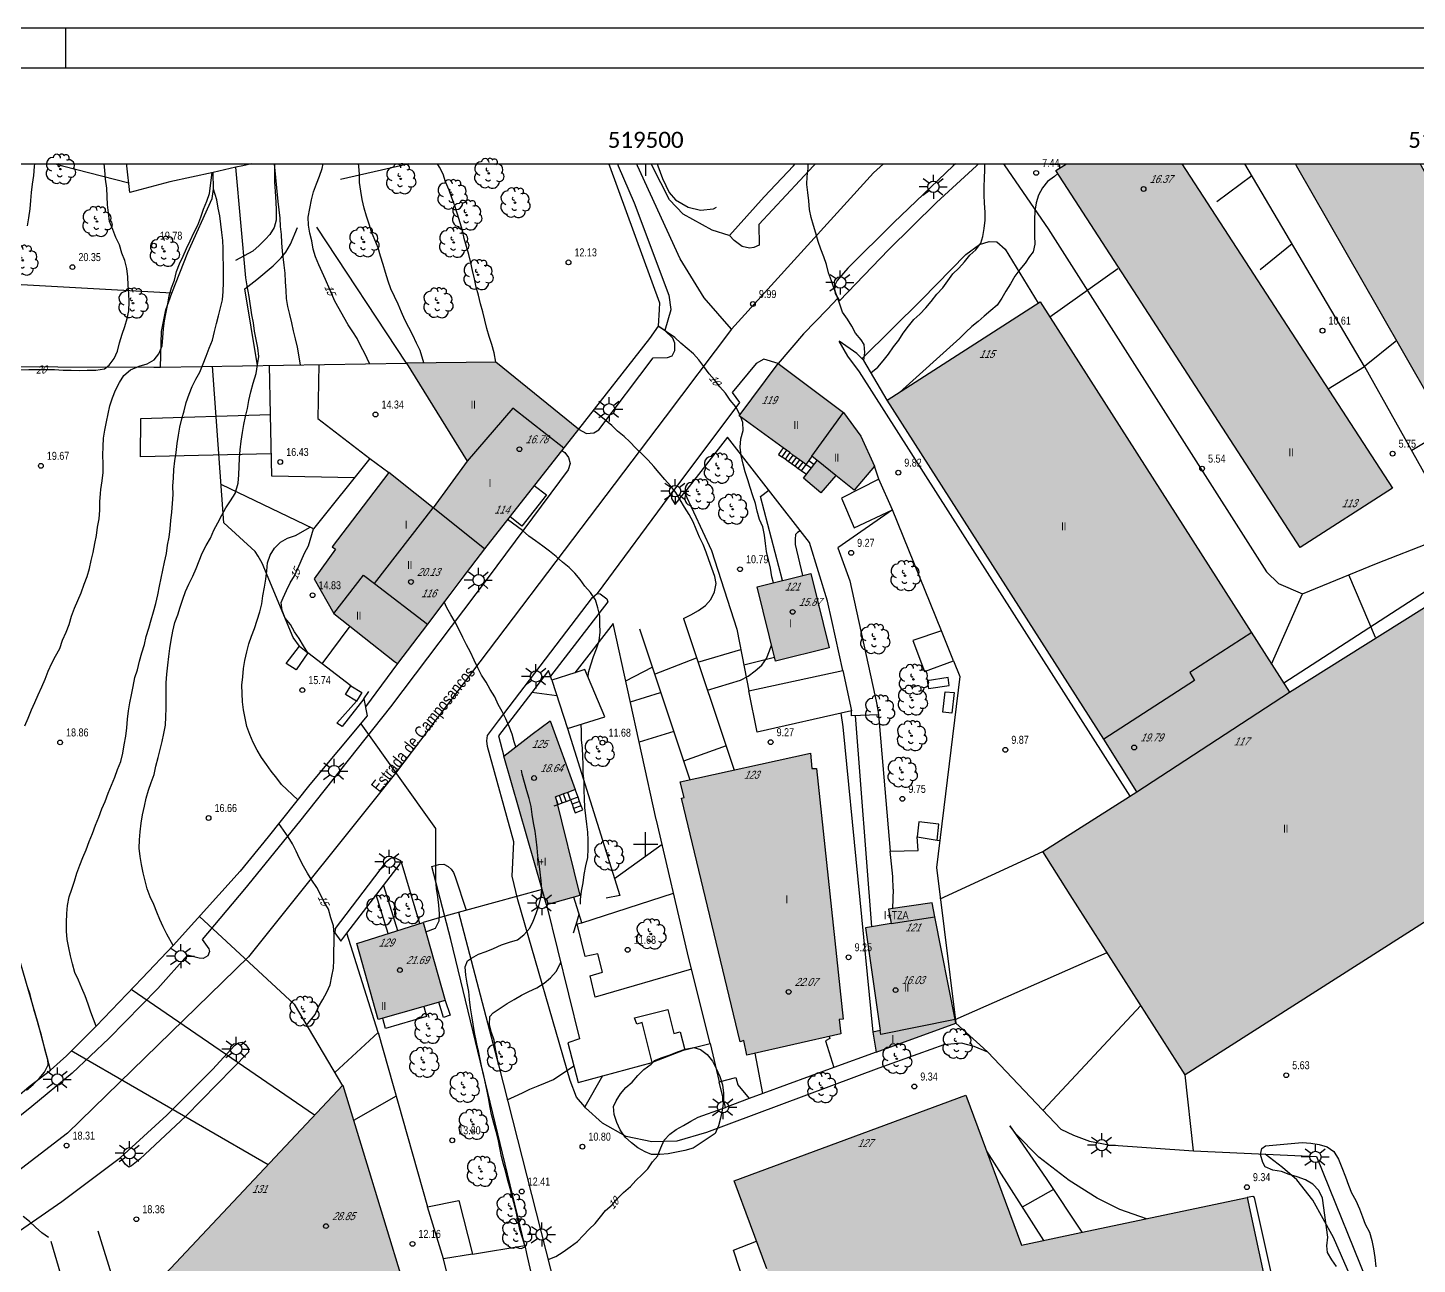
# Model space of a CAD drawing. Header units: millimetres. Extents: x 0 to 759000, y 0 to 594000.
# Drawn here: x 384265 to 557837, y 439520 to 594000 of the extents above; entities that cross this region are included whole.
import ezdxf
from ezdxf.enums import TextEntityAlignment as Align

# ---------------------------------------------------------------- set-up
doc = ezdxf.new("R2010")
doc.units = ezdxf.units.MM
doc.header["$LTSCALE"] = 0.05
doc.layers.get('0').update_dxf_attribs({"color": 250})
doc.styles.add('Legend', font='calibri.ttf')
doc.styles.get("Standard").update_dxf_attribs({"font": 'arial.ttf'})

# ---------------------------------------------------------------- blocks, each defined once
blk = doc.blocks.new('COTAP')
at = {"color": 0}
blk.add_circle((0, 0), 0.3, dxfattribs=at)
blk = doc.blocks.new('FAROLA')
at = {"color": 0}
for p, q in [((-0.71, 0), (-1.79, 0)), ((-1.26, 1.02), (-0.51, 0.49)), ((0, 0.71), (0, 1.51)), ((1.21, 0.98), (0.55, 0.45)), ((0.71, 0), (1.71, 0)), ((-1.3, -1.04), (-0.51, -0.48)), ((0, -0.71), (0, -1.51)), ((1.17, -1.04), (0.51, -0.49))]:
    blk.add_line(p, q, dxfattribs=at)
blk.add_circle((0, 0), 0.71, dxfattribs=at)
blk = doc.blocks.new('ARBOL')
at = {"color": 0}
blk.add_circle((0, 0), 0.0939, dxfattribs=at)
for centre, radius, start, end in [((-0.45, 1.37), 0.48, 359.2878, 173.6078), ((0.16, 1.55), 0.336, 23.1565, 160.4665), ((0.7, 1.41), 0.384, 301.578, 139.328), ((-0.9, 0.61), 0.852, 92.28, 254.58), ((-0.15, 0.51), 0.192, 119.14, 310.56), ((1.05, 0.46), 0.708, 319.8556, 114.7656), ((1.31, -0.4), 0.612, 235.5275, 62.0275), ((-0.89, -0.54), 0.888, 142.64, 266.54), ((-0.48, -1.08), 0.72, 213.78, 295.32), ((-0.06, -0.61), 0.336, 189.64, 323.88), ((0.48, -1), 0.852, 224.67, 0.24)]:
    blk.add_arc(centre, radius, start, end, dxfattribs=at)

msp = doc.modelspace()

# ---------------------------------------------------------------- hatches: boundary and pattern name
at = {"true_color": 0xafafaf}
for points in [[(528423, 577000), (554752, 536500), (543232, 529080), (512702, 576150), (514013, 577000)], [(558186, 577000), (542614, 577000), (542752, 576760), (553042, 558820), (562922, 541580), (571202, 546180), (574522, 548020), (568432, 558820), (558322, 576760)], [(541882, 511010), (565442, 525770), (567912, 525410), (571352, 519920), (573082, 521140), (580652, 509710), (571532, 504330), (577832, 494410), (528832, 463190), (514502, 485690), (511082, 491070), (521902, 497960), (522792, 498540), (518702, 505130), (491612, 547460), (510732, 559760)], [(434902, 534010), (439152, 539870), (431592, 552110), (442732, 552210), (453082, 543850), (441302, 528880)], [(482892, 539920), (482212, 540460), (481832, 539930), (481472, 539440), (481072, 539740), (480662, 540030), (480262, 540330), (479852, 540620), (479452, 540920), (479052, 541210), (478642, 541510), (473122, 545520), (477992, 552070), (486172, 545930), (488342, 542970), (490022, 539240), (487502, 536240), (485222, 538060), (483352, 535910), (481182, 537720)], [(441302, 528880), (434902, 534010), (432642, 535820), (429352, 538450), (422292, 529130), (422712, 528860), (420052, 525160), (422502, 520840), (430092, 514840), (430442, 514560), (434182, 519490), (436992, 523190), (438502, 525180)], [(482092, 525830), (484392, 516530), (477672, 514860), (475372, 524170)], [(443722, 503010), (448512, 486330), (449062, 484430), (453222, 485600), (450182, 497900), (450692, 498090), (451202, 498280), (451712, 498470), (452652, 498820), (449502, 507430), (447282, 505740)], [(482802, 501470), (486122, 470150), (485622, 470100), (485822, 468310), (474072, 465640), (473702, 467450), (473252, 467320), (465912, 497760), (466262, 497850), (465762, 499780), (482062, 503360), (482212, 501460)], [(497592, 482930), (497252, 484690), (491792, 483880), (492132, 482070), (488912, 481530), (490752, 468730), (489812, 468500), (490232, 466020), (500212, 469620), (500122, 470090)], [(425352, 479590), (433642, 482210), (436422, 472470), (428052, 470080)], [(423602, 461870), (431252, 436920), (404042, 422780), (398862, 435520)], [(472522, 449950), (501442, 460620), (508392, 441920), (515822, 443490), (536592, 447860), (540842, 428080), (535282, 427020), (534292, 425530), (535392, 421720), (532122, 420890), (529872, 417660), (530712, 414010), (526362, 413000), (525502, 411720), (526742, 406600), (520282, 404930), (509412, 400790), (510022, 399100), (497452, 394740), (496222, 394430), (494612, 394760), (493132, 395870), (491872, 397560), (478332, 434210), (476582, 438940)]]:
    msp.add_hatch(color=253, dxfattribs=at).paths.add_polyline_path(points, flags=0)

# ---------------------------------------------------------------- linework, layer by layer
msp.add_line((389000, 589000), (389000, 594000))
for points in [[(0, 594000), (759000, 594000), (759000, 3), (0, 3)], [(18993, 589000), (754000, 589000), (754000, 67319), (18993, 67319)]]:
    msp.add_lwpolyline(points, close=True)
for points in [[(36452, 577000), (736452, 577000)], [(461452, 577000), (461452, 575500)], [(461452, 490500), (461452, 493500)], [(459952, 492000), (462952, 492000)]]:
    msp.add_lwpolyline(points)
for points, elevation in [([(383302, 551280), (384382, 551300), (385422, 551300), (386512, 551310), (387582, 551310), (388672, 551210), (389682, 551210), (390682, 551180), (391692, 551210), (392762, 551240), (393832, 551390), (394442, 551840), (395062, 552690), (395482, 553610), (395732, 554620), (396062, 555700), (396372, 556670), (396672, 557660), (396892, 558650), (396922, 559740), (396882, 560770), (396822, 561840), (396752, 562870), (396652, 563920), (396382, 564910), (396032, 565850), (395702, 566890), (395262, 567790), (394872, 568810), (394492, 569800), (394342, 570870), (394232, 571880), (394192, 572910), (394122, 573970), (393992, 575080), (393872, 576200), (393797, 577000)], 20000), ([(384222, 569270), (384392, 570270), (384542, 571400), (384632, 572410), (384712, 573420), (384852, 574480), (385032, 575540), (385122, 576660), (385140, 577000)], 21000), ([(402442, 479350), (401622, 480740), (401192, 481660), (400762, 482590), (400382, 483520), (399992, 484470), (399562, 485430), (399172, 486410), (398922, 487440), (398672, 488420), (398452, 489460), (398292, 490450), (398182, 491490), (398222, 492530), (398302, 493540), (398422, 494620), (398612, 495680), (398852, 496760), (399062, 497760), (399332, 498760), (399692, 499710), (400042, 500720), (400282, 501750), (400542, 502820), (400822, 503830), (401062, 504840), (401272, 505840), (401452, 506860), (401512, 507910), (401562, 509000), (401532, 510090), (401542, 511140), (401572, 512150), (401652, 513260), (401752, 514350), (401882, 515440), (402022, 516450), (402162, 517500), (402382, 518600), (402642, 519680), (403012, 520640), (403312, 521600), (403642, 522610), (403982, 523570), (404402, 524500), (404902, 525500), (405282, 526450), (405662, 527380), (406032, 528350), (406542, 529330), (407072, 530230), (407492, 531220), (407992, 532140), (408512, 533090), (409022, 534010), (409572, 534900), (410182, 535810), (410542, 537110), (410612, 538160), (410662, 539200), (410712, 540210), (410792, 541270), (410912, 542370), (411102, 543440), (411242, 544440), (411442, 545440), (411702, 546440), (411882, 547450), (412132, 548510), (412422, 549580), (412792, 550790), (412952, 551890), (413122, 552910), (412992, 554010), (412792, 555040), (412592, 556080), (412452, 557140), (412262, 558140), (411912, 560410), (411682, 561750), (411522, 562750), (410272, 576570)], 17000), ([(418352, 551900), (417942, 554080), (417702, 555120), (417452, 556150), (417252, 557140), (416982, 558160), (416762, 559160), (416602, 560170), (416542, 561170), (416442, 562260), (416412, 563340), (416312, 564360), (416102, 566080), (416022, 567120), (415942, 568180), (415822, 569170), (415782, 570230), (415682, 571260), (415562, 572280), (415091, 577000)], 16000), ([(426962, 552040), (426362, 553290), (425882, 554230), (425392, 555160), (424862, 556010), (424282, 556890), (422632, 559860), (421982, 561290), (421452, 562530), (421022, 563470), (420612, 564400), (420222, 565390), (419922, 566360), (419732, 567380), (419482, 568350), (419352, 569340), (419292, 570350), (419502, 571430), (419722, 572500), (419962, 573520), (420322, 574510), (420712, 575460), (421022, 576430), (421152, 577000)], 15000), ([(433752, 552130), (433302, 553700), (432812, 554600), (432372, 555610), (431852, 556550), (431352, 557500), (430962, 558450), (430532, 559460), (430082, 560430), (429632, 561370), (429272, 562360), (428972, 563420), (428652, 564440), (428332, 565460), (428022, 566490), (427602, 567520), (427222, 568500), (426892, 569470), (426582, 570470), (426282, 571460), (426022, 572530), (425862, 573590), (425712, 574680), (425702, 575680), (425622, 576700), (425586, 577000)], 14000), ([(442732, 552210), (442522, 553380), (442222, 554410), (441922, 555440), (441612, 556420), (441342, 557450), (441102, 558490), (440822, 559500), (440552, 560580), (440292, 561580), (440072, 562650), (439822, 563660), (439612, 564650), (439352, 565690), (439082, 566680), (438782, 567670), (438582, 568670), (438282, 569630), (437952, 570700), (437632, 571740), (437232, 572750), (436892, 573710), (436462, 574740), (436152, 575700), (435682, 576590), (435445, 577000)], 13000), ([(456862, 576980), (456849, 577000)], 10000), ([(488692, 552420), (488832, 553420), (488762, 554430), (488372, 555010), (487672, 555860), (487192, 556730), (486662, 557590), (486062, 558470), (485722, 559460), (485392, 560410), (484992, 561400), (484672, 562380), (484302, 563370), (484062, 564420), (483712, 565400), (483322, 566330), (483012, 567280), (482722, 568320), (482422, 569290), (482122, 570300), (481912, 571310), (481852, 572380), (481712, 573420), (481602, 574410), (481642, 575420), (481732, 576410), (481766, 577000)], 9000), ([(489592, 550900), (490472, 551580), (491122, 552380), (491802, 553240), (492412, 554150), (493062, 554990), (493632, 555850), (494292, 556710), (494962, 557540), (495712, 558240), (496452, 559000), (497132, 559800), (497832, 560700), (498562, 561520), (499182, 562370), (499822, 563250), (500562, 563980), (501262, 564770), (501942, 565570), (502692, 566240), (503342, 567080), (503562, 567930), (503742, 568940), (503852, 569970), (503852, 570980), (503782, 572070), (503752, 573100), (503742, 574140), (503772, 575220), (503822, 576250), (503836, 577000)], 8000), ([(383902, 506790), (384312, 507730), (384722, 508780), (385162, 509720), (385562, 510670), (386022, 511640), (386422, 512610), (386822, 513620), (387282, 514600), (387712, 515510), (388252, 516450), (388622, 517490), (389042, 518470), (389452, 519460), (389742, 520480), (390112, 521470), (390532, 522430), (390932, 523420), (391322, 524490), (391682, 525460), (391962, 526460), (392202, 527460), (392432, 528460), (392642, 529560), (392842, 530550), (392992, 531610), (393162, 532640), (393252, 533720), (393282, 534770), (393362, 535800), (393392, 536320), (393542, 537390), (393662, 538440), (393702, 539530), (393652, 540610), (393692, 541690), (393732, 542710), (393892, 543740), (394102, 544760), (394292, 545760), (394502, 546770), (394832, 547780), (395242, 548710), (395702, 549670), (396282, 550540), (397092, 551250), (398182, 551740), (399162, 552000), (400062, 552520), (400642, 553260), (401062, 554280), (401152, 555290), (401212, 556370), (401362, 557400), (401542, 558480), (401772, 559520), (401932, 560520), (402222, 561510), (402602, 562450), (402862, 563530), (403232, 564500), (403662, 565470), (404082, 566440), (404552, 567390), (405002, 568380), (405492, 569340), (405882, 570320), (406232, 571320), (406622, 572320), (406982, 573290), (407292, 575910)], 19000), ([(512932, 575790), (512532, 575410), (511662, 574800), (511042, 573990), (510542, 573090), (510222, 572120), (510082, 571090), (510012, 570030), (510042, 569020), (510042, 568000), (510072, 566980), (509872, 565990), (509412, 565420), (508862, 564580), (508192, 563820), (507562, 562950), (507022, 562010), (506462, 561080), (505942, 560230), (505382, 559360), (504552, 558680), (503742, 557990), (502982, 557300), (502182, 556680), (501442, 555950), (500692, 555230), (493152, 548450)], 7000), ([(537192, 575500), (532812, 572260)], 9000), ([(392812, 469280), (392152, 471010), (391822, 472000), (391432, 473050), (391022, 474010), (390592, 475000), (390162, 475970), (389842, 477030), (389582, 478030), (389382, 479030), (389192, 480080), (389102, 481120), (389082, 482230), (389132, 483330), (389242, 484330), (389452, 485400), (389752, 486390), (390102, 487360), (390392, 488360), (390752, 489360), (391142, 490350), (391542, 491310), (391942, 492320), (392352, 493350), (392742, 494390), (393122, 495390), (393522, 496420), (393952, 497350), (394312, 498390), (394712, 499380), (395122, 500370), (395452, 501320), (395872, 502330), (396122, 503380), (396312, 504420), (396532, 505500), (396622, 506550), (396722, 507600), (396852, 508640), (397022, 509660), (397212, 510640), (397442, 511720), (397652, 512820), (397952, 513800), (398222, 514860), (398522, 515920), (398862, 516930), (399072, 517940), (399402, 518970), (399692, 520010), (399962, 521040), (400242, 522090), (400522, 523170), (400702, 524240), (400922, 525250), (401152, 526250), (401362, 527250), (401582, 528300), (401732, 529340), (401922, 530370), (402072, 531390), (402142, 532430), (402242, 533500), (402342, 534550), (402412, 535670), (402382, 536720), (402452, 537780), (402502, 538800), (402622, 539880), (402782, 540950), (402932, 542040), (403082, 543100), (403272, 544110), (403522, 545140), (403792, 546150), (404062, 547200), (404422, 548210), (404802, 549200), (405252, 550090), (405742, 550990), (406172, 552000), (406532, 552980), (406932, 553960), (407322, 554980), (407592, 556050), (407832, 557040), (408092, 558020), (408342, 559030), (408602, 559990), (408692, 561060), (408732, 562190), (408732, 563280), (408722, 564330), (408692, 565360), (408682, 566420), (408632, 567420), (408492, 568420), (408402, 569450), (408272, 570490), (408042, 571480), (407882, 572500), (407452, 573820)], 18000), ([(542212, 567010), (538232, 563760)], 10000), ([(511922, 557890), (520422, 563930)], 6000), ([(473222, 545650), (473202, 545700), (472712, 546660), (472012, 547480), (471412, 548340), (470702, 549150), (470062, 550020), (469392, 550780), (468732, 551660), (468092, 552520), (467412, 553260), (466632, 553940), (465842, 554600), (465092, 555320), (463032, 556720)], 10000), ([(555282, 554910), (551272, 551690)], 7000), ([(466162, 520200), (467082, 520640), (468052, 521180), (468922, 521810), (469592, 522590), (470062, 523520), (470262, 524580), (470082, 525450), (469722, 526480), (469332, 527510), (469022, 528480), (468652, 529430), (468172, 530350), (467762, 531350), (467372, 532290), (466882, 533180), (466312, 534100), (465742, 535010), (465212, 535930), (464552, 536760), (463862, 537550), (463122, 538390), (462462, 539180), (461772, 539960), (461032, 540740), (460212, 541470), (459492, 542260), (458752, 542950), (457942, 543600), (457212, 544330), (454922, 546200)], 11000), ([(477402, 524670), (477232, 525410), (477062, 526470), (476782, 527510), (476542, 528560), (476422, 529580), (476312, 530620), (476092, 531630), (475682, 532580), (475402, 533600), (475192, 534580), (474832, 535530), (474492, 536560), (474232, 537530), (473872, 538520), (473612, 539490), (473372, 540550), (473272, 541620), (473362, 542660), (473622, 543680), (473582, 544690), (473322, 545370)], 10000), ([(561622, 543860), (557152, 541180)], 8000), ([(417982, 497550), (415962, 499450), (415362, 500250), (414672, 501130), (414082, 501970), (413482, 502830), (412922, 503740), (412432, 504700), (411992, 505700), (411642, 506720), (411412, 507760), (411222, 508790), (411102, 509800), (411032, 510810), (411002, 511850), (411112, 512890), (411212, 513950), (411392, 514950), (411612, 516040), (411882, 517040), (412222, 517980), (412602, 518960), (412922, 519980), (413272, 521010), (413502, 522020), (413622, 523040), (413852, 524110), (413982, 525110), (414112, 526170), (414222, 527170), (414542, 528120), (415082, 528970), (415822, 529720), (416712, 530220), (417722, 530560), (419522, 531620)], 16000), ([(419262, 515890), (418702, 516760), (418172, 517680), (417572, 518540), (417092, 519440), (416412, 520240), (416052, 521190), (415902, 522200), (416182, 522780), (416602, 523710), (417062, 524650), (417572, 525520), (417982, 526460), (418422, 527400), (418852, 528370), (419322, 529270), (419952, 531410)], 15000), ([(454252, 512860), (454332, 513460), (454622, 514420), (454932, 515440), (455312, 516410), (455662, 517410), (455752, 518480), (455732, 519510), (455712, 520540), (455462, 521530), (455172, 522520), (454562, 523440), (453862, 524220), (453252, 525080), (452592, 525860), (451882, 526580), (451062, 527230), (450252, 527940), (449452, 528590), (448592, 529240), (447682, 529880), (446862, 530500), (446052, 531200), (444202, 532570)], 12000), ([(552632, 517830), (549302, 525660)], 7000), ([(539652, 514490), (543502, 523290)], 6000), ([(445232, 504170), (445042, 504780), (444762, 505750), (444392, 506690), (443972, 507650), (443542, 508570), (443042, 509450), (442602, 510400), (442032, 511340), (441542, 512250), (440962, 513110), (440492, 514050), (440042, 515010), (439552, 516000), (439062, 516890), (438602, 517830), (438122, 518860), (437642, 519740), (437122, 520660), (436612, 521540), (436282, 522260)], 13000), ([(421032, 514530), (424542, 519230)], 14000), ([(469162, 511250), (473312, 512480), (474272, 513000), (475122, 513640), (475952, 514360), (476532, 515210), (476922, 516170), (477172, 516880)], 10000), ([(458972, 512420), (462252, 514120)], 11000), ([(462552, 513240), (467812, 515270)], 12000), ([(433982, 481030), (435202, 481500), (435652, 482410), (435692, 483300), (435602, 484400), (435502, 485430), (435342, 486460), (435232, 487470), (435232, 493950), (425902, 507050), (425862, 507070)], 14000), ([(453292, 484520), (453332, 485080), (453452, 486120), (453632, 487180), (453762, 488210), (453992, 489300), (454212, 490350), (454282, 491430), (454282, 492480), (454212, 493490), (454122, 494510), (453982, 495520), (453862, 496590), (453832, 497690), (453762, 498720), (453752, 499830), (453662, 500890), (453632, 501940), (453592, 502970), (453562, 504000), (453452, 505020), (453432, 506110), (453402, 507000)], 12000), ([(464952, 506060), (460652, 504750)], 10000), ([(471492, 504280), (466192, 502360)], 13000), ([(446342, 441860), (446062, 442830), (445742, 443860), (445532, 444840), (445312, 445900), (445052, 446920), (444792, 447960), (444522, 448970), (444252, 449980), (443972, 451030), (443712, 452000), (443442, 452980), (443232, 454040), (443012, 455130), (442762, 456110), (442482, 457160), (442202, 458240), (441992, 459310), (441802, 460320), (441612, 461330), (441402, 462320), (441212, 463300), (440962, 464300), (440742, 465350), (440512, 466370), (440492, 466470), (440282, 467490), (440052, 468470), (439892, 469520), (439752, 470540), (439562, 471570), (439432, 472600), (439362, 473600), (439152, 474620), (438982, 475640), (438892, 476690), (439182, 477420), (439692, 477740), (440562, 478240), (441522, 478590), (442462, 478980), (443462, 479410), (444452, 479740), (445422, 480050), (446232, 480670), (446962, 481490), (447402, 482390), (447772, 483340), (448102, 484310), (448362, 485280), (448492, 486330), (448482, 486430), (448402, 487430), (448262, 488490), (448132, 489540), (447992, 490540), (447892, 491550), (447772, 492620), (447632, 493640), (447452, 494670), (447292, 495690), (447132, 496720), (446912, 497700), (446592, 498680), (446302, 499720), (446032, 500740), (445932, 501260)], 13000), ([(419092, 469400), (420172, 470730), (420582, 471690), (421112, 472590), (421632, 473500), (422022, 474440), (422252, 475510), (422452, 476490), (422482, 477520), (422492, 478610), (422522, 479710), (422522, 480740), (422472, 481790), (422142, 482810), (421832, 483860), (421302, 484740), (420852, 485700), (420362, 486600), (419762, 487500), (419202, 488370), (418712, 489270), (418222, 490220), (417812, 491140), (417342, 492050), (416782, 492900), (415612, 494570)], 15000), ([(498262, 485190), (511082, 491070)], 9000), ([(417552, 471990), (405712, 482970)], 16000), ([(452432, 480910), (452772, 481950), (453082, 482960), (453132, 483260)], 12000), ([(500122, 470090), (519102, 478470)], 8000), ([(443052, 464410), (442882, 465430), (442712, 466450), (442542, 467510), (442202, 468470), (441952, 469460), (442002, 470460), (442422, 470930), (443292, 471530), (444132, 472110), (445022, 472600), (445942, 473120), (446872, 473580), (447842, 474040), (448762, 474620), (449582, 475320), (450252, 476090), (450742, 476980), (450842, 477180)], 12000), ([(384112, 461270), (384952, 461970), (385702, 462710), (386352, 463520), (386822, 464410), (386782, 465100), (386472, 466050), (386222, 467130), (385972, 468120), (385672, 469110), (385402, 470140), (385122, 471110), (384832, 472160), (384542, 473210), (384242, 474170)], 19000), ([(420102, 458140), (397172, 473840)], 17000), ([(511102, 458760), (523322, 471850)], 7000), ([(422602, 463490), (428022, 468480)], 14000), ([(414292, 451950), (389692, 466170)], 18000), ([(444162, 460070), (445082, 460490), (446052, 460950), (446972, 461390), (448012, 461810), (448952, 462180), (449942, 462580), (452472, 464320)], 11000), ([(529902, 453690), (528832, 463190)], 6000), ([(430272, 460520), (424952, 457480)], 13000), ([(463022, 453210), (463342, 454060), (463752, 455000), (464472, 455760), (465282, 456340), (466192, 456860), (467092, 457390), (468012, 457910), (471032, 458980)], 10000), ([(471032, 458980), (471422, 459120)], 10000), ([(449262, 440100), (450242, 440480), (451142, 441070), (452032, 441680), (452922, 442350), (453652, 443090), (454382, 443890), (455152, 444600), (455802, 445440), (456442, 446220), (457282, 446940), (457932, 447750), (458702, 448480), (459542, 449230), (460242, 449970), (461012, 450710), (461712, 451440), (462302, 452300), (462972, 453080), (463022, 453210)], 10000), ([(512402, 448850), (508502, 446650)], 8000), ([(386832, 442860), (386022, 443460), (385222, 444140), (384472, 444850), (383672, 445500)], 19000)]:
    msp.add_lwpolyline(points, dxfattribs=dict(elevation=elevation))
at = {"flags": 128}
for points in [[(387679, 577000), (388612, 576760), (396892, 574630)], [(407422, 575937), (402022, 574740), (397032, 573400), (396652, 576760), (396624, 577000)], [(410272, 576570), (407422, 575937)], [(415068, 577000), (415092, 574770), (415192, 572900), (415282, 571340), (415282, 569960), (415052, 569050), (414512, 568180), (413962, 567590), (413152, 566800), (412372, 566090), (410212, 564930)], [(412200, 577000), (411122, 576760), (410272, 576570)], [(431882, 577000), (430832, 576760), (423332, 575050)], [(456837, 577000), (456862, 576980), (456942, 576760), (463182, 559630), (463142, 558820), (463032, 556720), (461912, 555170), (453082, 543850)], [(457919, 577000), (458022, 576760), (460012, 572110), (464362, 560580), (464592, 558820), (464602, 558740), (463832, 556160)], [(471902, 568050), (469772, 568730), (466122, 570710), (464432, 572510), (462282, 576760), (462190, 577000)], [(462881, 577000), (462972, 576760), (463572, 575170), (464402, 573440), (465192, 572490), (466752, 571580), (468322, 571210), (469932, 571380), (470312, 571590)], [(482655, 577000), (482422, 576760), (475602, 569410), (475652, 566840), (474962, 566530), (474422, 566450), (473492, 566660), (472522, 567430), (471912, 568050), (476262, 572880), (479922, 576760), (480148, 577000)], [(500139, 577000), (499872, 576760), (492462, 569680), (486692, 563950), (485372, 562420), (485002, 561680), (485142, 560820), (485652, 559890), (491792, 566270), (497782, 572160), (502792, 576760), (503052, 577000)], [(506157, 577000), (506322, 576760), (511732, 568890), (518142, 558820), (539002, 526020), (540522, 524580), (543502, 523290), (552742, 527070), (559802, 529820), (562880, 530932)], [(554752, 536500), (543232, 529080), (512702, 576150), (514013, 577000)], [(513117, 577000), (513162, 576760), (513212, 576480), (513115, 577000)], [(528423, 577000), (554752, 536500)], [(551272, 551690), (536303, 577000)], [(558186, 577000), (558322, 576760), (568432, 558820), (574522, 548020), (571202, 546180), (562922, 541580), (553042, 558820), (542752, 576760), (542614, 577000)], [(400862, 551613), (400982, 556060), (401522, 558780), (402252, 560830), (404272, 565920), (407312, 572650), (407452, 573820), (407422, 575937)], [(400862, 551613), (431592, 552110), (420362, 569100)], [(412952, 551810), (411382, 561400), (412862, 562540), (414932, 564270), (415902, 565240), (416502, 565970), (417092, 566950), (417952, 569030)], [(488472, 552640), (495942, 560040), (501442, 565670), (503162, 566920), (504382, 567290), (505312, 567240), (506372, 566330), (510502, 559610)], [(402252, 560830), (377412, 562230)], [(485472, 560210), (484122, 558820), (481172, 555780), (477992, 552070)], [(541882, 511010), (565442, 525770), (567912, 525410), (571352, 519920), (573082, 521140), (580652, 509710), (571532, 504330), (577832, 494410), (528832, 463190), (514502, 485690), (511082, 491070), (521902, 497960), (522792, 498540), (518702, 505130), (491612, 547460), (510732, 559760), (541882, 511010)], [(453082, 543850), (454062, 543330), (454972, 543400), (455602, 543750), (462402, 552780), (464172, 552800), (464762, 553000), (465082, 553700), (465112, 554610), (464862, 555230), (463832, 556160), (463032, 556720)], [(491612, 547460), (488692, 552420), (487812, 553320), (485632, 554860)], [(521982, 498010), (488162, 551010), (486712, 552960), (485632, 554860)], [(453082, 543850), (442732, 552210), (431592, 552110), (439152, 539870), (434902, 534010)], [(477992, 552070), (476232, 552580), (475242, 552070), (472242, 548440), (473182, 547170), (464712, 535880), (464672, 535200), (465132, 534450), (466312, 535940)], [(482892, 539920), (482212, 540460), (481832, 539930), (481472, 539440), (481072, 539740), (480662, 540030), (480262, 540330), (479852, 540620), (479452, 540920), (479052, 541210), (478642, 541510), (473122, 545520), (477992, 552070), (486172, 545930), (488342, 542970), (490022, 539240), (487502, 536240), (485222, 538060), (483352, 535910), (481182, 537720), (482892, 539920)], [(376002, 551699), (375772, 551700), (375492, 551640), (374662, 551280), (373552, 549750), (374622, 541360), (374962, 533480), (374632, 522510), (372932, 507960), (371972, 491580), (372102, 482290), (373742, 467870), (375142, 458540), (376222, 455120), (376512, 455340), (380332, 458220), (384422, 461720), (387082, 463780)], [(376002, 551699), (400012, 551600), (400862, 551613)], [(387082, 463780), (385552, 469610), (376562, 500350), (376372, 503380), (376982, 508490), (378062, 511360), (378842, 514760), (379252, 518280), (378942, 523980), (377832, 539050), (376002, 551699)], [(418192, 516740), (417402, 517810), (413552, 527090), (413032, 528000), (412682, 528570), (408762, 532160), (407352, 551720)], [(414580, 545680), (414452, 551830)], [(420622, 551930), (420502, 545180), (427012, 540200), (419952, 531410)], [(546692, 548900), (551272, 551690)], [(551272, 551690), (562880, 530932)], [(414682, 540760), (398332, 540380), (398392, 545170), (414580, 545680)], [(425062, 537780), (414742, 537990), (414580, 545680)], [(451222, 541480), (444852, 546460), (439152, 539870)], [(482212, 540460), (486172, 545930)], [(453082, 543850), (441302, 528880)], [(486072, 513680), (484712, 519930), (484172, 522350), (481902, 529700), (471682, 542870), (466312, 535940)], [(450982, 541200), (451362, 540930), (451812, 540320), (452002, 539550), (451752, 538780), (441792, 525320), (429592, 509170), (418192, 494850), (411322, 486360), (406052, 480100), (406892, 478910), (406982, 478610), (406772, 478040), (406172, 477700), (405672, 477740), (404202, 478140), (400512, 473980), (394372, 467710), (389802, 463400), (384762, 459220), (380442, 455750), (377462, 453630), (376222, 455120)], [(427012, 540200), (429352, 538450)], [(478642, 541510), (478062, 540690), (478462, 540400)], [(479052, 541210), (478462, 540400)], [(478862, 540110), (478462, 540400)], [(479452, 540920), (478862, 540110)], [(479272, 539810), (478862, 540110)], [(479852, 540620), (479272, 539810)], [(479672, 539520), (479272, 539810)], [(480262, 540330), (479672, 539520)], [(480662, 540030), (480082, 539220)], [(481832, 539930), (482522, 539430)], [(485222, 538060), (482992, 539840), (482892, 539920)], [(434902, 534010), (432642, 535820), (429352, 538450), (422292, 529130), (422712, 528860), (420052, 525160), (422502, 520840), (430092, 514840), (430442, 514560)], [(480082, 539220), (479672, 539520)], [(480482, 538930), (480082, 539220)], [(481072, 539740), (480482, 538930)], [(480892, 538630), (480482, 538930)], [(482142, 538960), (481472, 539440), (480892, 538630)], [(481532, 538170), (480892, 538630)], [(490582, 537610), (490022, 539240)], [(419952, 531410), (408422, 536940)], [(447542, 536810), (449052, 535650), (445972, 531730), (444482, 532920)], [(490582, 537610), (485902, 535250), (487482, 531530), (492292, 533770), (490582, 537610)], [(455452, 523310), (464972, 536220)], [(466312, 535940), (469672, 528680), (472862, 518860), (473792, 513930), (474352, 511140)], [(478542, 524950), (475812, 535450), (476842, 536220)], [(427562, 524560), (434902, 534010)], [(441302, 528880), (434902, 534010)], [(498422, 518670), (492292, 533770), (485452, 529010), (486962, 524910), (490372, 509270), (490542, 508140)], [(480772, 531160), (480412, 530920), (480172, 530710), (480122, 530120), (480122, 529450), (481032, 525570)], [(441302, 528880), (438502, 525180), (436992, 523190), (434182, 519490), (430442, 514560)], [(422502, 520840), (426212, 525610), (427562, 524560)], [(427562, 524560), (434182, 519490)], [(482092, 525830), (484392, 516530), (477672, 514860), (475372, 524170), (482092, 525830)], [(453842, 459170), (452812, 460400), (452012, 462460), (445502, 485050), (444792, 488020), (445002, 492290), (441702, 504190), (441622, 504920), (441702, 505590), (443052, 507430), (454802, 522840), (455382, 523320), (455772, 523260), (456592, 522650), (456742, 522290), (449562, 513000)], [(559772, 522340), (558862, 523570), (541182, 512100)], [(462772, 495080), (457402, 519580), (452602, 513410)], [(466162, 520200), (472512, 501260)], [(460662, 518890), (466962, 500040)], [(498422, 518670), (494832, 517430), (496272, 513560), (499912, 514920), (498422, 518670)], [(537162, 518450), (529452, 513460), (530012, 512460), (518702, 505130)], [(416552, 514560), (418192, 516740)], [(424612, 511780), (419262, 515890), (417772, 513790)], [(418192, 516740), (419262, 515890)], [(467982, 514760), (473342, 516330)], [(417772, 513790), (416552, 514560)], [(430442, 514560), (426442, 509140)], [(451672, 506470), (456332, 507900), (453852, 513810), (452602, 513410), (449722, 512490), (451672, 506470)], [(473702, 514410), (477552, 515370)], [(499912, 514920), (500682, 512930), (497782, 489070), (498742, 481370), (500212, 469620), (503672, 466520), (504212, 466030), (513332, 456410), (514882, 455640), (516882, 454910), (519322, 454430), (529902, 453690), (545252, 452960), (552282, 435580), (552282, 435570)], [(449722, 512490), (449562, 513000), (449332, 513690), (447242, 510970), (443052, 505530), (443722, 503010)], [(486072, 513680), (487152, 508660), (475402, 506010), (474352, 511140), (486072, 513680)], [(496772, 511430), (499372, 511840), (499222, 512830), (496612, 512410), (496772, 511430)], [(424612, 511780), (425982, 510960), (425322, 509850), (423942, 510680), (424612, 511780)], [(426242, 510150), (426872, 511080)], [(450352, 510530), (447242, 510970)], [(459552, 509780), (463322, 510930)], [(499982, 510930), (499702, 508360), (498582, 508480), (498862, 511050), (499982, 510930)], [(522792, 498540), (541882, 511010)], [(426242, 510150), (426662, 508020), (419492, 499450), (414292, 492900), (410802, 488630), (402442, 479350), (398542, 475270), (392812, 469280), (389092, 465570), (387082, 463780)], [(426242, 510150), (423552, 506700), (422872, 507130), (425322, 509850)], [(490542, 508140), (487172, 508050), (487152, 508660)], [(443722, 503010), (447282, 505740), (449502, 507430), (452652, 498820), (451712, 498470), (451202, 498280), (450692, 498090), (450182, 497900), (453222, 485600), (449062, 484430), (448512, 486330)], [(485852, 508370), (486092, 506670), (489812, 468500)], [(489692, 481660), (487652, 508060)], [(490542, 508140), (492002, 491130), (495492, 491230), (495382, 492900)], [(451672, 506470), (458232, 485580), (456522, 485240)], [(482802, 501470), (486122, 470150), (485622, 470100), (485822, 468310), (474072, 465640), (473702, 467450), (473252, 467320), (465912, 497760), (466262, 497850), (465762, 499780), (482062, 503360), (482212, 501460), (482802, 501470)], [(448512, 486330), (443722, 503010)], [(451542, 497340), (451202, 498280)], [(452062, 497530), (451712, 498470)], [(453002, 497880), (452652, 498820)], [(450012, 496770), (450522, 496960)], [(450522, 496960), (450182, 497900)], [(450522, 496960), (451032, 497150)], [(451032, 497150), (450692, 498090)], [(451032, 497150), (451542, 497340)], [(451542, 497340), (452062, 497530)], [(453002, 497880), (452062, 497530)], [(452062, 497530), (452252, 497000)], [(453192, 497340), (452252, 497000)], [(452252, 497000), (452452, 496460)], [(453392, 496800), (452452, 496460)], [(452452, 496460), (452652, 495920), (453592, 496270), (453392, 496800)], [(453192, 497340), (453002, 497880)], [(453392, 496800), (453192, 497340)], [(467182, 476370), (466692, 478430), (462792, 494990), (462772, 495080)], [(495382, 492900), (497852, 492520), (498072, 494480), (495572, 494780), (495382, 492900)], [(463502, 491970), (457572, 487690)], [(497852, 492520), (498192, 492460)], [(430872, 489900), (430112, 490280), (429592, 490210), (428912, 489650), (422662, 481480), (422602, 480910), (423352, 479880), (424132, 480870)], [(428022, 468480), (424132, 480870), (430782, 489550)], [(430782, 489550), (430872, 489900)], [(430872, 489900), (433192, 482070)], [(434732, 489200), (435632, 489470), (436232, 489500), (436772, 489220), (437142, 488860), (437452, 488480), (437662, 487940), (439022, 483750)], [(492352, 486390), (492322, 487980), (492002, 491130)], [(446342, 441860), (437132, 480070), (434732, 489200)], [(428692, 486820), (430452, 481200)], [(448512, 486330), (436362, 483020), (433642, 482210)], [(492352, 486390), (492302, 483960)], [(429272, 480830), (427792, 485650)], [(449062, 484430), (453182, 467670), (451712, 467180), (453032, 462220), (462252, 464730), (461002, 469700), (460332, 469530), (460072, 470310), (464212, 471340), (464962, 468330), (465762, 468540), (466362, 466310), (469492, 467100), (467182, 476370), (455132, 472870), (454512, 475540), (456072, 476000), (455472, 478310), (453912, 477950), (452892, 482030), (453462, 482180), (452482, 485390)], [(453462, 482180), (464942, 485860)], [(497592, 482930), (497252, 484690), (491792, 483880), (492132, 482070), (488912, 481530), (490752, 468730), (489812, 468500), (490232, 466020), (500212, 469620), (500122, 470090), (497592, 482930)], [(438092, 483490), (443052, 464410)], [(492132, 482070), (497592, 482930)], [(425352, 479590), (433642, 482210), (436422, 472470), (428052, 470080), (425352, 479590)], [(436422, 472470), (437022, 470620), (436182, 470330), (435602, 472240)], [(417552, 471990), (423592, 461810)], [(433722, 471700), (434072, 470490), (428972, 468990), (428602, 470240)], [(500122, 470090), (490832, 468240), (490752, 468730)], [(396292, 453280), (401632, 458130), (407372, 463900), (410082, 466830), (410602, 467170), (411062, 467270), (411522, 466940), (411802, 466530), (411832, 466020), (403992, 458010), (398262, 452660), (397242, 451820), (396872, 451650), (396482, 451980), (395862, 452870), (396292, 453280)], [(428022, 468480), (434182, 446670)], [(504212, 466030), (502502, 466710), (500892, 467140), (498692, 466920), (490592, 464030), (469072, 455960), (465342, 454880), (462222, 454810), (459002, 455460), (456042, 457160), (453942, 459070), (453842, 459170)], [(469492, 467100), (470632, 462290)], [(484362, 467980), (484472, 467730), (483932, 467420), (484942, 464080), (476082, 460830), (475152, 465880)], [(467402, 454030), (466342, 453730), (465292, 453510), (464262, 453330), (463212, 453210), (462172, 453220), (461392, 453570), (460462, 454050), (459672, 454690), (458872, 455380), (458272, 456310), (457842, 457240), (457512, 458210), (457452, 459240), (457762, 459940), (458322, 460790), (458962, 461590), (459772, 462280), (460492, 463080), (461242, 463840), (462122, 464520), (462552, 464990), (463382, 465310), (464382, 465640), (465442, 466040), (466382, 466380), (467452, 466580), (468282, 466350), (469132, 465740), (469802, 464880), (470252, 463980), (470722, 462960), (471042, 461940), (471182, 460910), (471172, 459830), (470992, 458750), (470792, 457760), (470552, 456790), (470132, 455850), (467402, 454030)], [(466362, 466310), (462252, 464730)], [(490232, 466020), (484942, 464080)], [(443052, 464410), (450742, 434310), (448022, 433270), (453132, 412610), (454252, 410390), (456582, 407940)], [(423602, 461870), (431252, 436920), (404042, 422780), (398862, 435520), (423602, 461870)], [(456072, 463050), (453842, 459170)], [(470632, 462290), (472722, 462860), (472962, 461920), (474402, 460210), (471422, 459120), (470632, 462290)], [(472522, 449950), (501442, 460620), (508392, 441920), (515822, 443490), (536592, 447860), (540842, 428080)], [(476082, 460830), (474402, 460210)], [(506942, 456820), (511482, 450230), (515932, 443510)], [(524012, 445210), (520672, 446350), (517872, 447780), (514342, 449970), (510552, 452910), (507722, 455780), (506942, 456820)], [(504032, 453660), (511152, 442500)], [(524282, 397770), (528982, 399030), (533272, 400850), (537482, 403350), (540612, 406320), (543542, 410140), (546532, 414560), (548992, 419030), (550822, 423220), (551302, 426420), (550342, 429790), (549542, 433520), (549632, 435430), (550072, 436670), (547372, 442870), (544802, 447520), (542812, 450070), (541012, 451620), (538822, 453260)], [(547772, 439220), (547182, 440060), (546632, 440990), (546552, 441830), (546662, 442880), (545992, 447780), (545542, 448730), (544782, 449530), (543882, 450050), (542842, 450430), (541832, 450740), (540872, 451090), (539782, 451280), (538862, 451700), (538532, 452240), (538272, 453220), (538442, 453960), (538882, 454310), (543482, 454730)], [(543482, 454730), (544532, 454630), (545592, 454490), (546572, 454190), (547402, 453600), (548012, 452660), (548402, 451610), (548862, 450440), (549252, 449390), (549632, 448450), (550172, 447480), (550632, 446430), (550982, 445450), (551322, 444510), (551862, 443540), (552172, 442480), (552362, 441430), (552562, 440340), (552682, 439210)], [(381172, 442280), (388532, 447360), (395862, 452870)], [(476582, 438940), (472522, 449950)], [(519652, 404690), (520712, 404370), (522182, 404310), (524022, 404580), (527512, 406110), (530202, 407690), (533262, 410090), (535712, 413060), (537072, 414890), (538542, 417130), (539902, 420100), (541012, 423370), (541812, 426360), (541882, 428150), (537502, 447860), (537322, 447960), (536592, 447860)], [(439812, 440790), (446342, 441860), (446572, 440860), (447692, 435900), (444772, 435410), (437672, 434220), (436202, 440190), (434182, 446670), (438132, 447460), (439812, 440790)], [(393022, 443670), (401352, 416860), (405992, 418990)], [(387142, 442420), (390262, 431720), (391092, 429540)], [(479582, 430840), (476702, 429700), (475082, 434130), (474432, 433760), (473322, 436630), (473862, 436820), (472422, 441280), (475312, 442380)], [(439812, 440790), (436202, 440190)]]:
    msp.add_lwpolyline(points, dxfattribs=at)
at = {"ltscale": 0.25, "flags": 128}
for points in [[(472192, 556340), (468762, 560270), (465742, 565140), (460432, 576760), (460332, 577000)], [(472192, 556340), (489912, 575860), (491177, 577000)], [(472192, 556340), (463872, 545370), (430202, 500890), (411832, 477930), (389222, 455900), (377302, 446770)]]:
    msp.add_lwpolyline(points, dxfattribs=at)

# ---------------------------------------------------------------- block references
at = {"xscale": 1000, "yscale": 1000, "zscale": 1000}
for name, p in [('ARBOL', (388342, 576340)), ('ARBOL', (430852, 575120)), ('ARBOL', (441852, 575810)), ('ARBOL', (437272, 573140)), ('FAROLA', (497392, 574130)), ('COTAP', (510232, 575870, 7440)), ('ARBOL', (445122, 572150)), ('COTAP', (523652, 573860, 16370)), ('ARBOL', (392912, 569790)), ('ARBOL', (439102, 570590)), ('ARBOL', (401322, 566060)), ('ARBOL', (426242, 567240)), ('ARBOL', (437472, 567180)), ('ARBOL', (383642, 564950)), ('COTAP', (400022, 566780, 19780)), ('COTAP', (389842, 564100, 20350)), ('ARBOL', (440522, 563140)), ('COTAP', (451812, 564690, 12130)), ('FAROLA', (485752, 562170)), ('ARBOL', (397402, 559590)), ('ARBOL', (435502, 559630)), ('COTAP', (474852, 559490, 9990)), ('COTAP', (546002, 556160, 10610)), ('FAROLA', (456882, 546330)), ('COTAP', (427702, 545680, 14340)), ('COTAP', (445682, 541340, 16780)), ('COTAP', (415802, 539750, 16430)), ('ARBOL', (470542, 538960)), ('COTAP', (554762, 540790, 5750)), ('COTAP', (385902, 539270, 19670)), ('COTAP', (493012, 538420, 9820)), ('COTAP', (530962, 538920, 5540)), ('FAROLA', (465122, 536100)), ('ARBOL', (468122, 535730)), ('ARBOL', (472312, 533850)), ('COTAP', (487122, 528400, 9270)), ('FAROLA', (440582, 525000)), ('COTAP', (473242, 526350, 10790)), ('ARBOL', (493852, 525540)), ('COTAP', (432132, 524760, 20130)), ('COTAP', (419842, 523100, 14830)), ('COTAP', (479812, 521020, 15870)), ('ARBOL', (490072, 517640)), ('FAROLA', (447752, 512960)), ('ARBOL', (494902, 512590)), ('COTAP', (418562, 511250, 15740)), ('ARBOL', (490672, 508750)), ('ARBOL', (494772, 509990)), ('ARBOL', (494662, 505540)), ('ARBOL', (455622, 503590)), ('COTAP', (388302, 504710, 18860)), ('COTAP', (456062, 504680, 11680)), ('COTAP', (477062, 504740, 9270)), ('COTAP', (506382, 503790, 9870)), ('COTAP', (522472, 504080, 19790)), ('FAROLA', (422522, 501140)), ('ARBOL', (493492, 500970)), ('COTAP', (447512, 500260, 18640)), ('COTAP', (493522, 497660, 9750)), ('COTAP', (406852, 495270, 16660)), ('FAROLA', (429412, 489800)), ('ARBOL', (456822, 490600)), ('FAROLA', (448482, 484650)), ('ARBOL', (428362, 483750)), ('ARBOL', (431852, 483930)), ('ARBOL', (462102, 480770)), ('FAROLA', (403382, 478000)), ('COTAP', (459202, 478800, 11680)), ('COTAP', (486802, 477870, 9250)), ('COTAP', (430752, 476270, 21690)), ('COTAP', (492672, 473770, 16030)), ('ARBOL', (418762, 471100)), ('COTAP', (479312, 473540, 22070)), ('ARBOL', (434372, 468970)), ('ARBOL', (500352, 467060)), ('FAROLA', (410302, 466400)), ('ARBOL', (443442, 465460)), ('ARBOL', (492822, 465190)), ('ARBOL', (433722, 464740)), ('FAROLA', (387962, 462600)), ('ARBOL', (438762, 461620)), ('ARBOL', (483462, 461570)), ('COTAP', (495012, 461720, 9340)), ('COTAP', (541472, 463130, 5630)), ('FAROLA', (471112, 459150)), ('ARBOL', (439902, 456980)), ('FAROLA', (396972, 453380)), ('COTAP', (437292, 455000, 13800)), ('FAROLA', (518422, 454390)), ('COTAP', (389112, 454340, 18310)), ('COTAP', (453552, 454210, 10800)), ('FAROLA', (545112, 452920)), ('ARBOL', (440922, 451110)), ('ARBOL', (444622, 446460)), ('COTAP', (445972, 448600, 12410)), ('COTAP', (536562, 449150, 9340)), ('COTAP', (397832, 445140, 18360)), ('COTAP', (421512, 444280, 28850)), ('ARBOL', (445322, 443340)), ('FAROLA', (448462, 443230)), ('COTAP', (432322, 442060, 12160))]:
    msp.add_blockref(name, p, dxfattribs=at)

# ---------------------------------------------------------------- texts
at = {"style": 'Legend'}
for s, p in [('519500', (461452, 579000)), ('519600', (561452, 579000))]:
    msp.add_text(s, height=2000, dxfattribs=at).set_placement(p, align=Align.CENTER)
at = {"width": 0.8}
for s, p in [('7.44', (510982, 576620, 7440)), ('19.78', (400772, 567530, 19780)), ('20.35', (390592, 564850, 20350)), ('12.13', (452562, 565440, 12130)), ('9.99', (475602, 560240, 9990)), ('10.61', (546752, 556910, 10610)), ('14.34', (428452, 546430, 14340)), ('II', (439612, 546430)), ('II', (479942, 543860)), ('5.75', (555512, 541540, 5750)), ('19.67', (386652, 540020, 19670)), ('16.43', (416552, 540500, 16430)), ('9.82', (493762, 539170, 9820)), ('5.54', (531712, 539670, 5540)), ('II', (541772, 540460)), ('I', (441842, 536610)), ('9.27', (487872, 529150, 9270)), ('10.79', (473992, 527100, 10790)), ('II', (431662, 526400)), ('14.83', (420592, 523850, 14830)), ('I', (479402, 519090)), ('15.74', (419312, 512000, 15740)), ('18.86', (389052, 505460, 18860)), ('11.68', (456812, 505430, 11680)), ('9.27', (477812, 505490, 9270)), ('9.87', (507132, 504540, 9870)), ('9.75', (494272, 498410, 9750)), ('16.66', (407602, 496020, 16660)), ('II', (541112, 493450)), ('I+I', (447772, 489300)), ('I', (478922, 484590)), ('11.68', (459952, 479550, 11680)), ('9.25', (487552, 478620, 9250)), ('II', (493732, 473590)), ('II', (428402, 471300)), ('9.34', (495762, 462470, 9340)), ('5.63', (542222, 463880, 5630)), ('13.80', (438042, 455750, 13800)), ('18.31', (389862, 455090, 18310)), ('10.80', (454302, 454960, 10800)), ('12.41', (446722, 449350, 12410)), ('9.34', (537312, 449900, 9340)), ('18.36', (398582, 445890, 18360)), ('12.16', (433072, 442810, 12160))]:
    msp.add_text(s, height=1000, dxfattribs=at).set_placement(p)
at = {"oblique": 25, "width": 0.8}
for s, p in [('16.37', (524402, 574610, 16370)), ('115', (503092, 552740)), ('119', (475902, 546980)), ('16.78', (446432, 542090, 16780)), ('113', (548392, 534100)), ('114', (442529, 533305)), ('20.13', (432882, 525510, 20130)), ('121', (478812, 523670)), ('116', (433378, 522837)), ('15.87', (480562, 521770, 15870)), ('19.79', (523222, 504830, 19790)), ('117', (534902, 504330)), ('125', (447222, 504030)), ('18.64', (448262, 501010, 18640)), ('123', (473706, 500172)), ('121', (493862, 481090)), ('129', (428092, 479210)), ('21.69', (431502, 477020, 21690)), ('22.07', (480062, 474290, 22070)), ('16.03', (493422, 474520, 16030)), ('127', (487902, 454160)), ('131', (412252, 448420)), ('28.85', (422262, 445030, 28850))]:
    msp.add_text(s, height=1000, dxfattribs=at).set_placement(p)
for s, rotation, p in [('15', 294.44, (421982, 561290, 15000)), ('20', 0.52, (385902, 551300, 20000)), ('10', 306.33, (470062, 550020, 10000)), ('15', 66.43, (417662, 525720, 15000)), ('15', 295.11, (421162, 485040, 15000)), ('10', 51.25, (457402, 447090, 10000))]:
    msp.add_text(s, height=1000, rotation=rotation, dxfattribs=at).set_placement(p, align=Align.MIDDLE_CENTER)
at = {"width": 0.8}
for s, height, rotation, p in [('II', 1000, 359.99, (484992, 539790)), ('I', 1000, 359.99, (431382, 531430)), ('II', 1000, 359.99, (513372, 531220)), ('II', 1000, 359.99, (425292, 520030)), ('Estrada de Camposancos', 1500, 51.33704, (428198, 498381)), ('I+TZA', 1000, 359.99, (491222, 482630)), ('I', 1000, 359.99, (492182, 467160))]:
    msp.add_text(s, height=height, rotation=rotation, dxfattribs=at).set_placement(p)

doc.saveas('drawing.dxf')
